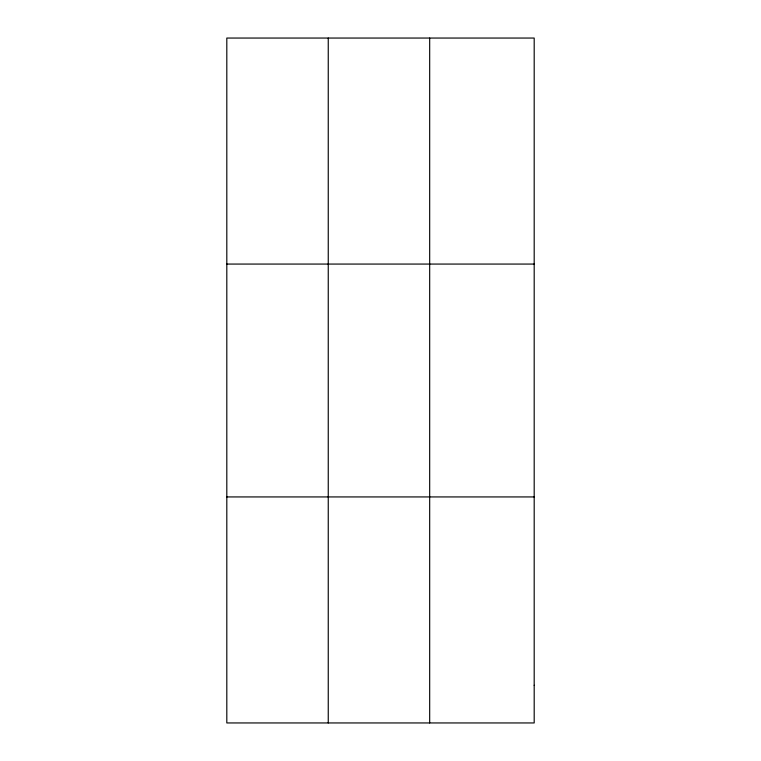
<?xml version="1.0" encoding="UTF-8"?>
<svg xmlns="http://www.w3.org/2000/svg" width="761" height="761" viewBox="0 0 761 761"><rect width="100%" height="100%" fill="white"/><g stroke="black" fill="none" stroke-linecap="round" stroke-linejoin="round"><path stroke-width="1.14" d="M328.248 722.95L328.248 38.05M429.68 722.95L429.68 38.05M226.807 264.067L534.193 264.067M226.807 496.933L534.193 496.933M534.193 685.28L534.193 722.95L226.807 722.95L226.807 38.05L534.193 38.05L534.193 685.28"/></g></svg>
